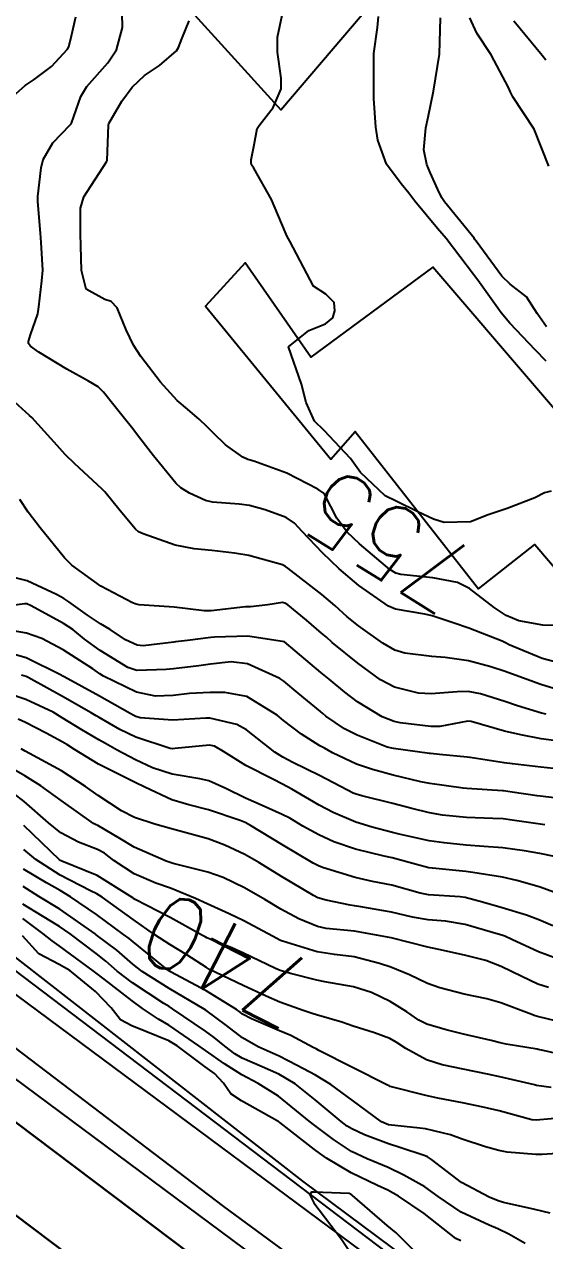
# Model space of a CAD drawing. Header units: metres. Extents: x 318500 to 325275, y 7408834 to 7428799.
# Drawn here: x 323581.5 to 323609.8, y 7420764.5 to 7420830.6 of the extents above; entities that cross this region are included whole.
import ezdxf
from ezdxf.enums import TextEntityAlignment as Align

# ---------------------------------------------------------------- set-up
doc = ezdxf.new("R2010")
doc.units = ezdxf.units.M
doc.header["$MEASUREMENT"] = 0
doc.linetypes.add('CONTINUO', pattern=[0])
for name, color, linetype in [('Cotas', 45, 'Continuous'), ('Curvas de Nivel 1m', 11, 'Continuous'), ('Curvas de Nivel 5m', 15, 'Continuous'), ('Divisas', 45, 'Continuous'), ('Edificações', 30, 'Continuous'), ('Estação', 45, 'Continuous'), ('Linha Férrea', 20, 'Continuous'), ('PLATAFORMA', 45, 'Continuous'), ('Vias Primárias', 230, 'Continuous')]:
    doc.layers.add(name, color=color, linetype=linetype)
doc.styles.add('Style-STANDARD', font='STANDARD.shx')

msp = doc.modelspace()

# ---------------------------------------------------------------- linework, layer by layer
at = {"layer": 'Curvas de Nivel 1m', "flags": 128}
for points, elevation in [([(323610.574, 7420795.897), (323609.619, 7420796.15), (323607.828, 7420796.897), (323607.631, 7420796.995), (323607.452, 7420797.083), (323605.643, 7420797.795), (323604.791, 7420798.076), (323603.645, 7420798.463), (323603.245, 7420798.555), (323601.648, 7420798.818), (323601.265, 7420798.984), (323599.667, 7420800.11), (323598.601, 7420801.016), (323597.693, 7420801.884), (323596.585, 7420803.047), (323596.164, 7420803.503), (323595.717, 7420803.805), (323594.578, 7420804.215), (323593.724, 7420804.446), (323593.167, 7420804.531), (323591.725, 7420804.643), (323591.337, 7420804.727), (323590.466, 7420805.129), (323590.009, 7420805.411), (323589.738, 7420805.658), (323588.523, 7420807.152), (323587.774, 7420808.116), (323587.319, 7420808.703), (323586.943, 7420809.173), (323586.433, 7420809.817), (323585.804, 7420810.614), (323585.509, 7420810.896), (323584.991, 7420811.202), (323583.819, 7420811.849), (323582.296, 7420812.773), (323581.838, 7420813.099), (323581.734, 7420813.242), (323581.727, 7420813.357), (323581.847, 7420813.713), (323582.248, 7420814.852), (323582.292, 7420815.236), (323582.462, 7420816.656), (323582.504, 7420817.234), (323582.424, 7420818.724), (323582.378, 7420819.235), (323582.233, 7420820.949), (323582.233, 7420821.237), (323582.413, 7420822.788), (323582.532, 7420823.234), (323583.063, 7420824.15), (323583.998, 7420825.115), (323584.048, 7420825.171), (323584.069, 7420825.219), (323584.573, 7420826.66), (323584.901, 7420827.207), (323586.043, 7420828.478), (323586.51, 7420829.183), (323586.836, 7420830.411), (323586.81, 7420831.179)], 754), ([(323580.744, 7420826.534), (323581.544, 7420827.247), (323582.033, 7420827.574), (323582.982, 7420828.289), (323583.848, 7420829.222), (323583.915, 7420829.358), (323584.061, 7420829.948), (323584.302, 7420830.991)], 753), ([(323610.106, 7420805.227), (323609.743, 7420805.147), (323609.214, 7420804.878), (323607.724, 7420804.291), (323606.689, 7420803.941), (323605.717, 7420803.571), (323604.297, 7420803.523), (323603.718, 7420803.71), (323602.868, 7420804.109), (323601.727, 7420804.665), (323601.092, 7420804.986), (323599.749, 7420806.25), (323599.219, 7420807.008), (323597.783, 7420808.532), (323597.256, 7420809.038), (323596.8, 7420810.045), (323596.546, 7420811.049), (323595.84, 7420813.06), (323596.946, 7420813.951), (323597.859, 7420814.307), (323598.249, 7420814.64), (323598.359, 7420815.023), (323598.323, 7420815.472), (323597.879, 7420815.922), (323597.202, 7420816.359), (323596.833, 7420817.046), (323595.916, 7420818.8), (323595.77, 7420819.061), (323595.668, 7420819.318), (323594.926, 7420821.07), (323593.967, 7420822.763), (323593.843, 7420822.956), (323593.816, 7420823.082), (323593.828, 7420823.227), (323593.984, 7420824.027), (323594.151, 7420824.925), (323594.248, 7420825.078), (323595.017, 7420826.068), (323595.449, 7420827.066), (323595.457, 7420827.645), (323595.245, 7420829.068), (323595.249, 7420829.881), (323595.508, 7420831.066)], 756), ([(323609.831, 7420812.284), (323609.246, 7420812.879), (323607.862, 7420814.344), (323607.391, 7420814.905), (323606.124, 7420816.681), (323605.949, 7420816.919), (323605.891, 7420816.998), (323604.404, 7420818.943), (323603.928, 7420819.496), (323602.7, 7420820.969), (323602.383, 7420821.403), (323601.959, 7420821.918), (323601.174, 7420822.988), (323600.694, 7420824.289), (323600.582, 7420824.994), (323600.473, 7420826.545), (323600.479, 7420826.996), (323600.477, 7420828.564), (323600.481, 7420828.996), (323600.669, 7420830.396), (323600.732, 7420830.993)], 757), ([(323609.859, 7420814.154), (323609.336, 7420814.878), (323608.766, 7420815.774), (323607.886, 7420816.463), (323607.425, 7420816.905), (323606.027, 7420818.81), (323605.951, 7420818.92), (323605.921, 7420818.963), (323604.322, 7420820.944), (323604.169, 7420821.164), (323603.957, 7420821.611), (323603.543, 7420822.533), (323603.358, 7420822.959), (323603.184, 7420823.76), (323603.3, 7420824.961), (323603.425, 7420825.543), (323603.712, 7420826.955), (323604.05, 7420828.95), (323604.105, 7420830.925)], 758), ([(323609.97, 7420822.87), (323609.182, 7420824.882), (323608.026, 7420826.645), (323607.89, 7420826.901), (323607.791, 7420827.144), (323606.852, 7420828.912), (323606.068, 7420830.104), (323605.683, 7420830.926)], 759), ([(323611.026, 7420794.28), (323609.598, 7420794.715), (323609.483, 7420794.756), (323609.153, 7420794.877), (323607.608, 7420795.442), (323606.821, 7420795.698), (323605.616, 7420796.016), (323604.358, 7420796.199), (323603.619, 7420796.248), (323602.159, 7420796.435), (323601.624, 7420796.608), (323600.969, 7420796.987), (323599.639, 7420797.921), (323599.039, 7420798.404), (323598.356, 7420799.019), (323597.659, 7420799.624), (323595.813, 7420801.058), (323595.681, 7420801.15), (323595.519, 7420801.226), (323593.69, 7420801.738), (323592.909, 7420801.874), (323591.693, 7420802.006), (323590.721, 7420802.098), (323589.697, 7420802.292), (323587.952, 7420802.912), (323587.708, 7420803.025), (323587.543, 7420803.162), (323586.707, 7420804.162), (323585.87, 7420805.188), (323585.732, 7420805.34), (323584.23, 7420806.736), (323583.759, 7420807.177), (323583.717, 7420807.22), (323583.282, 7420807.71), (323581.912, 7420809.239), (323581.791, 7420809.347), (323580.785, 7420810.24)], 753), ([(323609.833, 7420793.117), (323609.583, 7420793.186), (323608.281, 7420793.583), (323607.589, 7420793.81), (323606.274, 7420794.232), (323605.594, 7420794.361), (323605.005, 7420794.339), (323603.593, 7420794.221), (323602.898, 7420794.266), (323601.596, 7420794.595), (323600.831, 7420794.988), (323599.613, 7420795.888), (323598.225, 7420797.021), (323597.905, 7420797.298), (323597.635, 7420797.529), (323596.819, 7420798.22), (323595.803, 7420799.058), (323595.651, 7420799.159), (323595.526, 7420799.187), (323594.724, 7420799.069), (323593.777, 7420798.95), (323593.649, 7420798.952), (323593.514, 7420798.947), (323591.646, 7420798.742), (323591.274, 7420798.743), (323589.648, 7420798.942), (323587.741, 7420799.067), (323587.649, 7420799.078), (323587.584, 7420799.096), (323587.383, 7420799.164), (323585.663, 7420800.065), (323584.083, 7420801.214), (323583.686, 7420801.605), (323582.362, 7420803.233), (323581.719, 7420804.096), (323581.265, 7420804.787)], 752), ([(323610.792, 7420791.621), (323609.564, 7420791.793), (323608.456, 7420791.998), (323607.57, 7420792.204), (323605.765, 7420792.73), (323605.577, 7420792.741), (323604.054, 7420792.461), (323603.573, 7420792.457), (323601.904, 7420792.646), (323601.576, 7420792.719), (323600.929, 7420792.987), (323599.588, 7420793.798), (323598.896, 7420794.317), (323598.054, 7420795.023), (323597.605, 7420795.395), (323595.63, 7420797.06), (323593.633, 7420797.353), (323591.835, 7420797.31), (323591.632, 7420797.285), (323590.359, 7420797.129), (323589.717, 7420797.05), (323589.628, 7420797.039), (323587.953, 7420796.828), (323587.626, 7420796.866), (323587.005, 7420797.169), (323586.173, 7420797.719), (323585.638, 7420798.03), (323584.943, 7420798.5), (323583.929, 7420799.216), (323583.653, 7420799.396), (323583.252, 7420799.628), (323581.667, 7420800.371), (323580.213, 7420800.72)], 751), ([(323611.152, 7420788.481), (323609.518, 7420788.676), (323609.343, 7420788.697), (323607.99, 7420788.893), (323607.521, 7420788.96), (323607.454, 7420788.968), (323605.523, 7420789.094), (323605.332, 7420789.113), (323603.526, 7420789.369), (323603.034, 7420789.451), (323601.532, 7420789.809), (323600.413, 7420790.115), (323599.541, 7420790.413), (323598.242, 7420791.02), (323597.797, 7420791.27), (323597.554, 7420791.412), (323596.554, 7420792.039), (323595.567, 7420792.782), (323595.227, 7420793.063), (323593.585, 7420794.077), (323592.382, 7420794.304), (323591.588, 7420794.307), (323590.465, 7420794.249), (323589.585, 7420794.146), (323588.631, 7420794.103), (323587.587, 7420794.323), (323585.796, 7420795.187), (323585.602, 7420795.311), (323585.224, 7420795.578), (323583.621, 7420796.621), (323582.451, 7420797.232), (323581.633, 7420797.531), (323580.156, 7420797.783)], 749), ([(323609.762, 7420787.125), (323609.503, 7420787.162), (323607.99, 7420787.378), (323607.505, 7420787.436), (323606.946, 7420787.465), (323605.506, 7420787.51), (323604.206, 7420787.639), (323603.508, 7420787.764), (323602.548, 7420788.002), (323601.513, 7420788.27), (323599.825, 7420788.689), (323599.518, 7420788.778), (323599.36, 7420788.844), (323599.046, 7420789.007), (323597.531, 7420789.787), (323596.087, 7420790.507), (323595.546, 7420790.789), (323595.113, 7420791.064), (323593.562, 7420792.28), (323593.036, 7420792.559), (323591.568, 7420792.907), (323591.368, 7420792.913), (323589.567, 7420792.8), (323587.795, 7420792.931), (323587.568, 7420792.994), (323587.453, 7420793.046), (323587.25, 7420793.165), (323585.584, 7420794.103), (323583.667, 7420795.151), (323583.6, 7420795.188), (323583.543, 7420795.221), (323581.614, 7420796.182), (323580.325, 7420796.553)], 748), ([(323611.089, 7420785.233), (323609.48, 7420785.559), (323608.656, 7420785.709), (323607.485, 7420785.875), (323606.453, 7420785.942), (323605.486, 7420786.011), (323604.291, 7420786.135), (323603.489, 7420786.249), (323601.861, 7420786.608), (323601.496, 7420786.699), (323600.38, 7420786.991), (323599.503, 7420787.27), (323598.276, 7420787.787), (323597.512, 7420788.188), (323596.977, 7420788.501), (323596.019, 7420789.053), (323595.524, 7420789.329), (323594.991, 7420789.602), (323593.539, 7420790.346), (323592.32, 7420791.098), (323591.838, 7420791.391), (323591.553, 7420791.442), (323589.668, 7420791.255), (323589.551, 7420791.251), (323589.425, 7420791.267), (323587.557, 7420791.885), (323586.686, 7420792.298), (323585.567, 7420792.936), (323585.407, 7420793.031), (323585.134, 7420793.197), (323583.583, 7420794.086), (323581.721, 7420795.116), (323581.599, 7420795.171), (323581.351, 7420795.244)], 747), ([(323611.151, 7420783.138), (323609.453, 7420783.743), (323608.245, 7420784.101), (323607.461, 7420784.276), (323605.848, 7420784.532), (323605.465, 7420784.584), (323603.654, 7420784.76), (323603.468, 7420784.787), (323602.801, 7420784.96), (323601.475, 7420785.322), (323601.041, 7420785.419), (323599.482, 7420785.788), (323598.312, 7420786.193), (323597.493, 7420786.565), (323596.626, 7420787.043), (323595.922, 7420787.472), (323595.506, 7420787.684), (323594.423, 7420788.159), (323593.512, 7420788.57), (323592.442, 7420789.096), (323591.526, 7420789.512), (323591.026, 7420789.619), (323589.531, 7420789.875), (323588.467, 7420790.219), (323587.542, 7420790.642), (323586.555, 7420791.175), (323585.908, 7420791.539), (323585.555, 7420791.735), (323584.627, 7420792.27), (323583.567, 7420792.931), (323583.067, 7420793.225), (323581.58, 7420793.915), (323580.571, 7420794.269)], 746), ([(323610.396, 7420779.864), (323609.41, 7420780.224), (323607.963, 7420780.892), (323607.589, 7420781.065), (323607.422, 7420781.126), (323607.108, 7420781.218), (323605.428, 7420781.703), (323604.374, 7420781.88), (323603.43, 7420781.968), (323602.581, 7420782.112), (323601.434, 7420782.367), (323599.768, 7420782.665), (323599.437, 7420782.711), (323599.187, 7420782.753), (323597.893, 7420783.023), (323597.442, 7420783.161), (323597.206, 7420783.272), (323595.459, 7420784.316), (323594.236, 7420785.072), (323593.474, 7420785.502), (323592.387, 7420786.005), (323591.482, 7420786.349), (323590.89, 7420786.525), (323589.488, 7420786.896), (323588.597, 7420787.149), (323587.495, 7420787.521), (323586.787, 7420787.884), (323585.513, 7420788.71), (323584.822, 7420789.2), (323583.532, 7420790.052), (323581.793, 7420790.99), (323581.548, 7420791.118), (323581.339, 7420791.243)], 744), ([(323609.957, 7420778.286), (323609.384, 7420778.475), (323608.509, 7420778.883), (323607.398, 7420779.426), (323606.562, 7420779.749), (323605.407, 7420780.046), (323604.011, 7420780.341), (323603.413, 7420780.482), (323601.42, 7420780.98), (323599.423, 7420781.339), (323597.897, 7420781.495), (323597.426, 7420781.59), (323596.406, 7420782.022), (323595.435, 7420782.544), (323594.555, 7420783.069), (323593.449, 7420783.699), (323592.302, 7420784.252), (323591.462, 7420784.551), (323589.586, 7420785.021), (323589.469, 7420785.051), (323589.203, 7420785.143), (323587.477, 7420785.897), (323586.69, 7420786.38), (323585.489, 7420787.079), (323585.414, 7420787.116), (323585.265, 7420787.193), (323583.508, 7420788.431), (323582.396, 7420789.231), (323581.528, 7420789.768), (323580.338, 7420790.458)], 743), ([(323610.856, 7420776.348), (323609.358, 7420776.718), (323609.243, 7420776.756), (323608.911, 7420776.877), (323607.368, 7420777.46), (323606.614, 7420777.664), (323605.375, 7420777.931), (323604.056, 7420778.264), (323603.383, 7420778.503), (323602.414, 7420778.965), (323601.396, 7420779.392), (323600.789, 7420779.596), (323599.404, 7420779.946), (323598.348, 7420780.074), (323597.408, 7420780.219), (323595.749, 7420780.721), (323595.417, 7420780.842), (323594.972, 7420781.064), (323593.428, 7420781.904), (323592.624, 7420782.288), (323591.436, 7420782.821), (323590.801, 7420783.12), (323589.448, 7420783.675), (323588.643, 7420783.957), (323587.46, 7420784.465), (323586.373, 7420785.176), (323585.86, 7420785.57), (323585.476, 7420785.779), (323584.448, 7420786.173), (323583.485, 7420786.689), (323582.817, 7420787.227), (323581.507, 7420788.383), (323580.377, 7420789.257)], 742), ([(323611.335, 7420774.484), (323609.666, 7420774.865), (323609.398, 7420774.927), (323609.341, 7420774.94), (323607.657, 7420775.21), (323607.344, 7420775.281), (323606.847, 7420775.403), (323605.348, 7420775.756), (323604.396, 7420775.98), (323603.353, 7420776.29), (323602.919, 7420776.52), (323602.276, 7420776.966), (323601.368, 7420777.527), (323600.35, 7420778.016), (323599.38, 7420778.32), (323597.815, 7420778.593), (323597.385, 7420778.678), (323595.95, 7420779.052), (323595.392, 7420779.216), (323595.137, 7420779.319), (323593.406, 7420780.156), (323592.767, 7420780.446), (323591.409, 7420780.989), (323591.328, 7420781.03), (323591.175, 7420781.114), (323589.424, 7420782.088), (323587.527, 7420783.07), (323587.439, 7420783.126), (323587.388, 7420783.161), (323585.458, 7420784.368), (323583.537, 7420785.15), (323583.469, 7420785.181), (323583.414, 7420785.221), (323581.488, 7420787.088)], 741), ([(323610.909, 7420771.222), (323609.283, 7420771.082), (323609.052, 7420771.105), (323607.29, 7420771.585), (323606.405, 7420771.797), (323605.297, 7420772.03), (323603.956, 7420772.285), (323603.302, 7420772.421), (323601.369, 7420772.919), (323601.309, 7420772.941), (323601.224, 7420772.981), (323599.324, 7420773.95), (323597.492, 7420774.873), (323597.339, 7420774.954), (323597.194, 7420775.032), (323595.966, 7420775.671), (323595.349, 7420775.941), (323593.842, 7420776.589), (323593.358, 7420776.847), (323593.221, 7420776.945), (323593.025, 7420777.085), (323591.375, 7420778.098), (323589.443, 7420779.139), (323589.409, 7420779.159), (323589.39, 7420779.171), (323589.268, 7420779.265), (323587.406, 7420780.763), (323587.189, 7420780.944), (323586.898, 7420781.168), (323585.426, 7420782.248), (323584.019, 7420783.204), (323583.445, 7420783.547), (323582.708, 7420783.965), (323581.462, 7420784.719)], 739), ([(323611.265, 7420769.336), (323609.62, 7420769.221), (323609.263, 7420769.214), (323607.709, 7420769.337), (323607.265, 7420769.433), (323606.545, 7420769.629), (323605.271, 7420770.055), (323604.634, 7420770.29), (323603.277, 7420770.606), (323602.966, 7420770.644), (323601.279, 7420770.836), (323600.886, 7420770.984), (323599.298, 7420772.167), (323598.151, 7420773.017), (323597.317, 7420773.524), (323596.31, 7420774.06), (323595.332, 7420774.556), (323594.196, 7420775.071), (323593.345, 7420775.558), (323592.484, 7420776.226), (323591.359, 7420777.052), (323591.265, 7420777.111), (323589.376, 7420778.225), (323587.905, 7420779.155), (323587.394, 7420779.556), (323586.532, 7420780.304), (323585.41, 7420781.152), (323585.355, 7420781.191), (323583.43, 7420782.544), (323582.288, 7420783.227), (323581.448, 7420783.764)], 738), ([(323610.048, 7420766.027), (323609.22, 7420766.234), (323607.508, 7420766.614), (323607.227, 7420766.71), (323606.737, 7420766.905), (323605.242, 7420767.702), (323603.601, 7420768.945), (323603.397, 7420769.084), (323603.262, 7420769.147), (323601.893, 7420769.597), (323601.268, 7420769.79), (323599.973, 7420770.293), (323599.276, 7420770.611), (323599.033, 7420770.759), (323598.712, 7420771.009), (323597.297, 7420772.18), (323596.199, 7420773.047), (323595.318, 7420773.585), (323594.413, 7420773.98), (323593.331, 7420774.45), (323592.935, 7420774.687), (323592.384, 7420775.094), (323591.809, 7420775.567), (323591.348, 7420775.914), (323589.546, 7420777.128), (323589.362, 7420777.25), (323589.078, 7420777.421), (323587.381, 7420778.532), (323586.552, 7420779.173), (323585.923, 7420779.71), (323585.399, 7420780.129), (323583.994, 7420781.204), (323583.416, 7420781.601), (323582.485, 7420782.163), (323581.434, 7420782.812)], 737), ([(323608.698, 7420764.381), (323607.798, 7420764.891), (323607.204, 7420765.19), (323606.734, 7420765.378), (323605.218, 7420766.087), (323603.969, 7420766.939), (323603.238, 7420767.47), (323602.108, 7420768.106), (323601.253, 7420768.515), (323600.109, 7420768.992), (323599.264, 7420769.384), (323598.283, 7420770.027), (323597.278, 7420770.785), (323596.971, 7420771.033), (323595.3, 7420772.388), (323594.197, 7420773.071), (323593.317, 7420773.544), (323592.374, 7420774.143), (323591.336, 7420774.857), (323590.982, 7420775.114), (323589.351, 7420776.239), (323588.79, 7420776.574), (323587.918, 7420777.152), (323587.366, 7420777.558), (323585.833, 7420778.733), (323585.388, 7420779.079), (323585.25, 7420779.191), (323583.403, 7420780.54), (323583.011, 7420780.821), (323582.515, 7420781.223), (323581.422, 7420782.027)], 736), ([(323603.185, 7420763.472), (323601.696, 7420764.965), (323601.206, 7420765.373), (323599.328, 7420766.999), (323599.231, 7420767.063), (323599.13, 7420767.103), (323597.232, 7420767.179), (323597.086, 7420767.178), (323596.996, 7420767.032), (323597.223, 7420766.593), (323598.442, 7420765.011), (323598.751, 7420764.562), (323599.189, 7420763.925)], 734)]:
    msp.add_lwpolyline(points, dxfattribs=dict(at, elevation=elevation))
at = {"layer": 'Curvas de Nivel 5m', "flags": 128}
for points, elevation in [([(323610.565, 7420797.937), (323609.646, 7420797.958), (323608.349, 7420798.19), (323607.654, 7420798.49), (323607.007, 7420798.907), (323605.67, 7420799.956), (323605.019, 7420800.278), (323603.674, 7420800.535), (323601.946, 7420800.705), (323601.677, 7420800.772), (323601.339, 7420800.983), (323599.701, 7420802.368), (323599.035, 7420803.01), (323598.467, 7420803.768), (323597.81, 7420805.029), (323597.732, 7420805.132), (323597.436, 7420805.333), (323595.747, 7420806.209), (323593.967, 7420806.868), (323593.758, 7420806.923), (323593.636, 7420806.959), (323593.374, 7420807.086), (323592.421, 7420807.751), (323591.779, 7420808.378), (323591.414, 7420808.745), (323591.009, 7420809.122), (323590.355, 7420809.691), (323589.8, 7420810.159), (323588.903, 7420811.149), (323587.831, 7420812.548), (323587.424, 7420813.166), (323587.035, 7420813.99), (323586.542, 7420815.18), (323586.212, 7420815.524), (323585.874, 7420815.639), (323584.867, 7420816.193), (323584.611, 7420817.209), (323584.574, 7420818.546), (323584.549, 7420819.211), (323584.555, 7420820.596), (323584.732, 7420821.208), (323585.969, 7420823.116), (323585.999, 7420823.19), (323586.075, 7420825.113), (323586.098, 7420825.189), (323586.801, 7420826.396), (323587.357, 7420827.17), (323588.036, 7420827.8), (323588.847, 7420828.347), (323589.77, 7420829.143), (323589.877, 7420829.317), (323590.06, 7420829.785), (323590.446, 7420830.763)], 755), ([(323609.809, 7420828.635), (323609.609, 7420828.877), (323608.078, 7420830.742)], 760), ([(323610.229, 7420790.17), (323609.541, 7420790.241), (323608.01, 7420790.426), (323607.544, 7420790.491), (323605.7, 7420790.766), (323605.548, 7420790.789), (323604.045, 7420790.943), (323603.551, 7420790.994), (323603.504, 7420790.997), (323601.554, 7420791.252), (323601.197, 7420791.342), (323599.565, 7420791.987), (323598.894, 7420792.335), (323597.874, 7420793.025), (323597.701, 7420793.157), (323597.574, 7420793.265), (323596.372, 7420794.265), (323595.598, 7420794.908), (323595.376, 7420795.062), (323593.612, 7420795.866), (323592.741, 7420795.965), (323591.611, 7420795.834), (323590.974, 7420795.755), (323589.607, 7420795.589), (323589.206, 7420795.544), (323587.605, 7420795.494), (323587.122, 7420795.653), (323585.621, 7420796.573), (323584.772, 7420797.203), (323584.141, 7420797.718), (323583.638, 7420798.053), (323581.879, 7420799.007), (323581.649, 7420799.109), (323581.525, 7420799.118), (323579.646, 7420798.86)], 750), ([(323610.194, 7420781.625), (323609.431, 7420781.959), (323608.765, 7420782.211), (323607.437, 7420782.61), (323606.381, 7420782.911), (323605.444, 7420783.165), (323605.16, 7420783.208), (323603.446, 7420783.323), (323602.99, 7420783.413), (323601.453, 7420783.834), (323600.399, 7420784.047), (323599.459, 7420784.252), (323597.687, 7420784.807), (323597.468, 7420784.892), (323597.193, 7420785.034), (323595.485, 7420786.054), (323593.791, 7420787.077), (323593.492, 7420787.238), (323593.229, 7420787.349), (323591.502, 7420787.935), (323590.432, 7420788.2), (323589.51, 7420788.48), (323588.039, 7420789.155), (323587.524, 7420789.419), (323587.044, 7420789.651), (323585.538, 7420790.412), (323584.228, 7420791.21), (323583.806, 7420791.47), (323583.554, 7420791.618), (323582.701, 7420792.086), (323581.564, 7420792.672), (323581.176, 7420792.856)], 745), ([(323610.102, 7420772.858), (323609.312, 7420772.971), (323609.19, 7420772.994), (323607.318, 7420773.44), (323606.64, 7420773.587), (323605.324, 7420773.852), (323604.179, 7420774.085), (323603.331, 7420774.357), (323602.207, 7420774.967), (323601.687, 7420775.319), (323601.345, 7420775.516), (323600.514, 7420775.822), (323599.352, 7420776.185), (323598.741, 7420776.397), (323597.358, 7420776.801), (323597.18, 7420776.854), (323596.648, 7420777.041), (323595.367, 7420777.494), (323594.63, 7420777.808), (323593.38, 7420778.394), (323591.909, 7420779.102), (323591.555, 7420779.271), (323591.393, 7420779.367), (323590.328, 7420780.055), (323589.405, 7420780.613), (323588.584, 7420781.148), (323587.422, 7420781.97), (323585.734, 7420783.186), (323585.443, 7420783.372), (323585.103, 7420783.537), (323583.458, 7420784.393), (323582.128, 7420785.233), (323581.475, 7420785.783)], 740), ([(323605.196, 7420764.526), (323604.929, 7420764.656), (323604.594, 7420764.929), (323603.216, 7420766.012), (323601.809, 7420766.964), (323601.235, 7420767.279), (323600.686, 7420767.53), (323599.248, 7420768.224), (323597.912, 7420769.02), (323597.524, 7420769.287), (323597.265, 7420769.487), (323595.369, 7420770.959), (323595.28, 7420771.02), (323595.261, 7420771.032), (323595.239, 7420771.051), (323593.296, 7420772.141), (323592.723, 7420772.51), (323592.324, 7420773.095), (323591.826, 7420773.61), (323591.323, 7420773.978), (323589.795, 7420775.125), (323589.343, 7420775.389), (323588.098, 7420775.899), (323587.35, 7420776.197), (323586.724, 7420776.539), (323586.229, 7420777.177), (323585.373, 7420778.072), (323583.969, 7420779.204), (323583.393, 7420779.542), (323582.294, 7420780.121), (323581.409, 7420781.098)], 735)]:
    msp.add_lwpolyline(points, dxfattribs=dict(at, elevation=elevation))
at = {"layer": 'Divisas'}
msp.add_lwpolyline([(323784.959, 7420620.645), (323768.467, 7420636.368), (323739.297, 7420660.558), (323659.153, 7420721.385), (323609.484, 7420757.602), (323501.702, 7420839.397), (323506.094, 7420845.883), (323497.616, 7420851.781), (323499.344, 7420854.265), (323501.144, 7420856.854), (323487.762, 7420866.771), (323482.585, 7420859.786), (323479.418, 7420862.133), (323476.265, 7420857.878), (323458.278, 7420870.881), (323417.328, 7420901.638), (323386.048, 7420924.437), (323350.336, 7420950.07), (323335.494, 7420961.692), (323315.254, 7420978.022), (323280.122, 7421010.425), (323287.846, 7421017.699)], dxfattribs=at)
at = {"layer": 'Edificações'}
msp.add_lwpolyline([(323614.825, 7420804.376), (323603.68, 7420817.387), (323597.056, 7420812.514), (323593.503, 7420817.627), (323591.336, 7420815.281), (323598.143, 7420806.973), (323599.467, 7420808.477), (323606.153, 7420799.921), (323609.224, 7420802.328), (323610.91, 7420800.342), (323614.825, 7420804.376)], close=True, dxfattribs=at)
at = {"layer": 'Estação'}
msp.add_lwpolyline([(323607.231, 7420755.449), (323592.343, 7420766.4), (323566.377, 7420786.146), (323541.701, 7420804.685), (323521.718, 7420819.683), (323500.68, 7420835.449), (323481.656, 7420849.83), (323462.392, 7420864.159), (323464.211, 7420866.693), (323476.275, 7420857.846), (323479.386, 7420862.102), (323482.546, 7420859.759), (323487.35, 7420866.645), (323500.913, 7420857.01), (323492.679, 7420845.246), (323507.045, 7420835.421), (323522.952, 7420823.304), (323535.696, 7420813.669), (323553.087, 7420800.694), (323567.073, 7420790.243), (323579.871, 7420780.798), (323596.6, 7420767.769), (323609.489, 7420758.182), (323607.231, 7420755.449)], dxfattribs=at)
at = {"layer": 'Linha Férrea'}
for points in [[(322143.825, 7422393.254, 0.177055), (322348.62, 7422102.056), (322434.806, 7422041.149, -0.110991), (322629.993, 7421830.678), (322682.61, 7421743.599), (322746.773, 7421641.593), (322762.264, 7421616.034), (322784.09, 7421580.598, 0.089131), (322895.412, 7421449.131), (322994.737, 7421367.338, -0.08158), (323134.171, 7421212.836), (323192.504, 7421114.159, 0.09806), (323348.116, 7420944.919), (323507.932, 7420825.984), (323699.619, 7420681.705), (323733.067, 7420655.668, -0.104587), (323843.705, 7420529.863, -0.339852), (323771.4, 7420065.587)], [(323771.4, 7420065.587, 0.339852), (323843.705, 7420529.863, 0.104587), (323733.067, 7420655.668), (323699.619, 7420681.705), (323507.932, 7420825.984), (323348.116, 7420944.919, -0.09806), (323192.504, 7421114.159), (323134.171, 7421212.836, 0.08158), (322994.737, 7421367.338), (322895.412, 7421449.131, -0.089131), (322784.09, 7421580.598), (322762.264, 7421616.034), (322746.773, 7421641.593), (322682.61, 7421743.599), (322629.993, 7421830.678, 0.110991), (322434.806, 7422041.149), (322348.62, 7422102.056, -0.177055), (322143.825, 7422393.254)], [(322140.246, 7422392.292, 0.177815), (322346.493, 7422099.021), (322440.925, 7422031.999, -0.098061), (322613.888, 7421848.216), (322683.948, 7421733.892), (322746.506, 7421634.335), (322780.475, 7421578.692, 0.094269), (322901.272, 7421438.87), (322999.189, 7421358.366, -0.08072), (323136.386, 7421201.409), (323184.599, 7421119.369, 0.102464), (323355.759, 7420933.913), (323510.091, 7420819.318), (323694.288, 7420680.697, -0.007988), (323738.117, 7420646.682, -0.098634), (323840.146, 7420527.887, -0.339824), (323768.602, 7420068.543)], [(323768.602, 7420068.543, 0.339824), (323840.146, 7420527.887, 0.098634), (323738.117, 7420646.682, 0.007988), (323694.288, 7420680.697), (323510.091, 7420819.318), (323355.759, 7420933.913, -0.102464), (323184.599, 7421119.369), (323136.386, 7421201.409, 0.08072), (322999.189, 7421358.366), (322901.272, 7421438.87, -0.094269), (322780.475, 7421578.692), (322746.506, 7421634.335), (322683.948, 7421733.892), (322613.888, 7421848.216, 0.098061), (322440.925, 7422031.999), (322346.493, 7422099.021, -0.177815), (322140.246, 7422392.292)]]:
    msp.add_lwpolyline(points, format="xyb", dxfattribs=at)
at = {"layer": 'PLATAFORMA', "linetype": 'CONTINUO'}
for points in [[(323640.715, 7420733.608, 735.029), (323526.701, 7420818.251, 736.402), (323440.402, 7420882.69, 737.66), (323438.083, 7420879.819, 737.647)], [(323640.715, 7420733.608, 735.029), (323638.564, 7420730.582, 735.032), (323524.524, 7420815.289, 736.376), (323438.083, 7420879.819, 737.647)]]:
    msp.add_polyline3d(points, dxfattribs=at)
at = {"layer": 'Vias Primárias'}
for points in [[(323715.644, 7420145.548, 0), (323709.04, 7420132.939)], [(323831.088, 7420001.787, 0), (323833.844, 7420008.443, 0.220888)], [(323205.069, 7420933.766, 0), (323207.298, 7420931.929, 0.020742), (323210.311, 7420929.649), (323213.335, 7420928.865), (323214.564, 7420929.479), (323216.061, 7420926.782), (323213.869, 7420925.313), (323213.871, 7420924.556), (323218.068, 7420917.639), (323222.108, 7420910.972), (323227.38, 7420903.131), (323230.217, 7420898.982, 0.38291), (323236.446, 7420897.46), (323249.502, 7420903.926), (323257.59, 7420907.836)], [(323574.318, 7420856.787), (323577.712, 7420848.287, 0.047044), (323580.597, 7420842.661, 0.074619), (323588.945, 7420833.083), (323595.428, 7420825.935), (323602.05, 7420833.708), (323617.513, 7420852.551), (323637.521, 7420877.308), (323647.991, 7420890.255, -0.329804), (323668.459, 7420895.56), (323678.715, 7420891.004, -0.163397), (323681.967, 7420888.023), (323688.009, 7420875.458), (323693.936, 7420863.793), (323699.866, 7420851.595), (323705.943, 7420840.535), (323709.423, 7420833.726, 0.224128), (323717.721, 7420827.321), (323723.774, 7420825.53), (323732.186, 7420825.191), (323745.969, 7420825.64), (323766.771, 7420826.13), (323786.217, 7420826.62)]]:
    msp.add_lwpolyline(points, format="xyb", dxfattribs=at)

# ---------------------------------------------------------------- texts
at = {"layer": 'Cotas', "style": 'Style-STANDARD'}
for s, rotation, p in [('755', 147.99202, (323601.275, 7420802.503, 755)), ('740', 152.79247, (323592.46, 7420779.763, 740))]:
    msp.add_text(s, height=4, rotation=rotation, dxfattribs=at).set_placement(p, align=Align.MIDDLE_CENTER)

doc.saveas('drawing.dxf')
